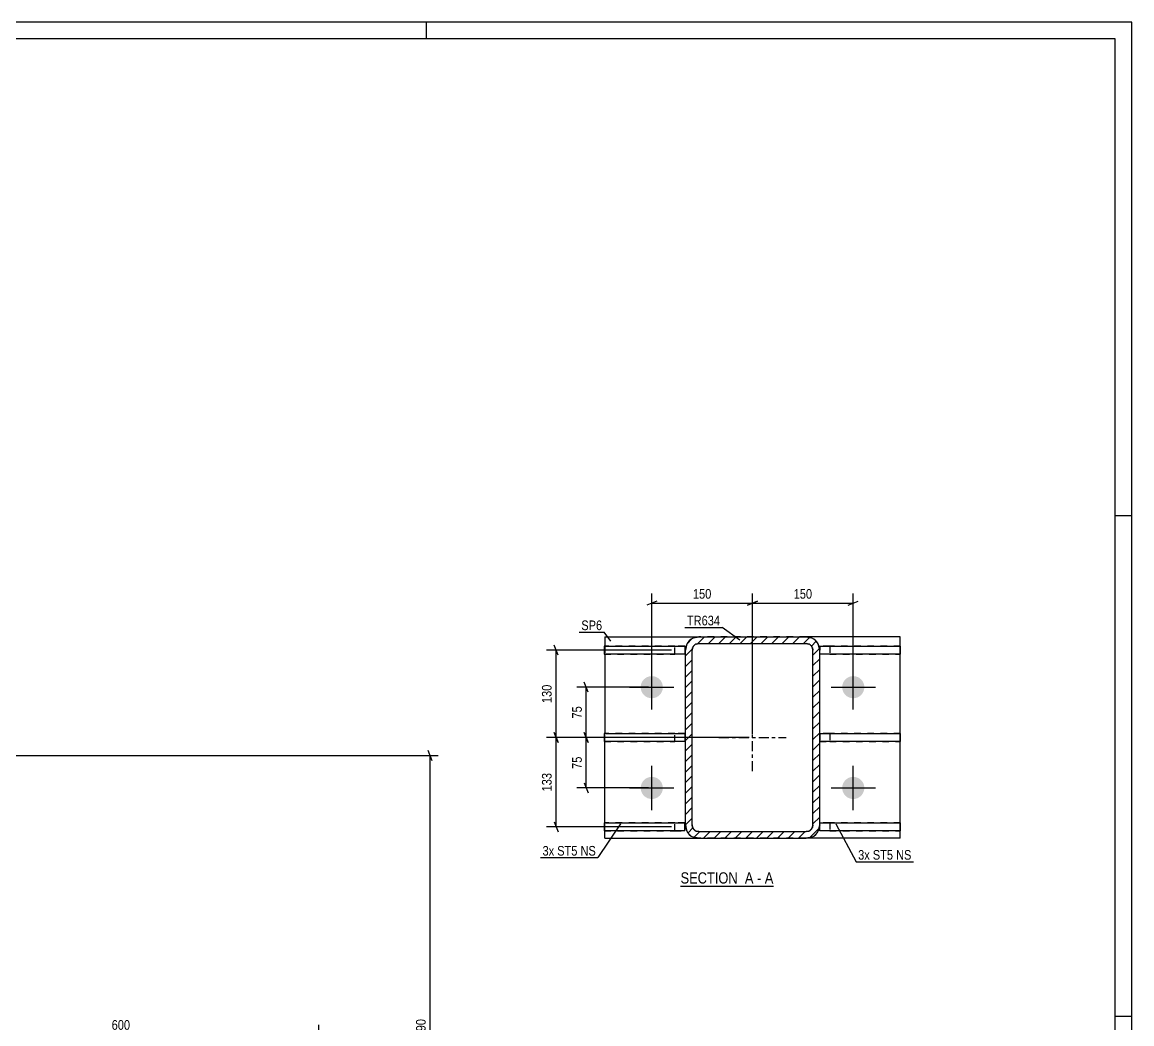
# Model space of a CAD drawing. Header units: millimetres. Extents: x 0 to 841, y 0 to 594.
# Drawn here: x 510.6 to 841, y 295.8 to 594 of the extents above; entities that cross this region are included whole.
import ezdxf

# ---------------------------------------------------------------- set-up
doc = ezdxf.new("R2010")
doc.units = ezdxf.units.MM
doc.linetypes.add('DXK_LINE_DOT2', pattern=[3.9198, 1.9599, -1.9599])
doc.linetypes.add('DXK_LINE_DOT3', pattern=[5.9187, 2.979, -0.9799, 0.9799, -0.9799])
doc.styles.add('Arial Narrow', font='ARIALN.TTF', dxfattribs={"height": 0.2})

# ---------------------------------------------------------------- blocks, each defined once
blk = doc.blocks.new('Unknown-122567523-1134')
at = {"color": 5, "linetype": 'Continuous'}
for p, q in [((841, 594), (0, 594)), ((631, 589), (631, 594)), ((841, 0), (841, 594)), ((836, 589), (5, 589)), ((836, 5), (836, 589)), ((841, 447), (836, 447)), ((841, 298), (836, 298))]:
    blk.add_line(p, q, dxfattribs=at)
blk = doc.blocks.new('Unknown-122567523-12 - 2936')
at = {"color": 6, "linetype": 'Continuous'}
blk.add_line((706.62, 336.81), (734.27, 336.81), dxfattribs=at)
at = {"color": 0, "linetype": 'Continuous'}
blk.add_wipeout([(724.73, 337.56), (724.73, 341.06), (706.62, 341.06), (706.62, 337.56)], dxfattribs=at)
at = {"color": 7, "linetype": 'Continuous', "style": 'Arial Narrow'}
blk.add_text('SECTION ', height=3.34, dxfattribs=at).set_placement((706.62, 337.56))
at = {"color": 0, "linetype": 'Continuous'}
blk.add_wipeout([(728.33, 337.56), (728.33, 341.06), (725.78, 341.06), (725.78, 337.56)], dxfattribs=at)
blk.add_wipeout([(730.66, 337.56), (730.66, 341.06), (729.38, 341.06), (729.38, 337.56)], dxfattribs=at)
at = {"color": 7, "linetype": 'Continuous', "style": 'Arial Narrow'}
blk.add_text('A', height=3.34, dxfattribs=at).set_placement((725.78, 337.56))
at = {"color": 0, "linetype": 'Continuous'}
blk.add_wipeout([(734.27, 337.56), (734.27, 341.06), (731.71, 341.06), (731.71, 337.56)], dxfattribs=at)
at = {"color": 7, "linetype": 'Continuous', "style": 'Arial Narrow'}
for s, p in [('A', (731.71, 337.56)), ('-', (729.38, 337.56))]:
    blk.add_text(s, height=3.34, dxfattribs=at).set_placement(p)
blk = doc.blocks.new('Part-122567523-2973 - 2936')
at = {"color": 2, "linetype": 'Continuous'}
for p, q in [((748.05, 382.22), (772.05, 382.22)), ((772.05, 382.22), (772.05, 379.82)), ((772.05, 379.82), (748.05, 379.82))]:
    blk.add_line(p, q, dxfattribs=at)
at = {"color": 7, "linetype": 'DXK_LINE_DOT2'}
for p, q in [((751.05, 382.22), (748.05, 382.22)), ((748.05, 382.22), (748.05, 382.22)), ((748.05, 382.22), (748.05, 379.82)), ((772.05, 382.22), (751.05, 382.22)), ((751.05, 382.22), (751.05, 379.82)), ((748.05, 379.82), (751.05, 379.82)), ((751.05, 379.82), (772.05, 379.82))]:
    blk.add_line(p, q, dxfattribs=at)
blk = doc.blocks.new('Bolt-122567523-2941 - 2936')
at = {"linetype": 'Continuous'}
for points in [[(694.75, 396.02, -1), (701.35, 396.02, -1)], [(754.75, 396.02, -1), (761.35, 396.02, -1)], [(694.75, 366.02, -1), (701.35, 366.02, -1)], [(754.75, 366.02, -1), (761.35, 366.02, -1)]]:
    blk.add_hatch(color=1, dxfattribs=at).paths.add_polyline_path(points)
at = {"color": 1, "linetype": 'Continuous'}
for p, q in [((698.05, 389.42), (698.05, 402.62)), ((758.05, 389.42), (758.05, 402.62)), ((691.45, 396.02), (704.65, 396.02)), ((751.45, 396.02), (764.65, 396.02)), ((698.05, 359.42), (698.05, 372.62)), ((758.05, 359.42), (758.05, 372.62)), ((691.45, 366.02), (704.65, 366.02)), ((751.45, 366.02), (764.65, 366.02))]:
    blk.add_line(p, q, dxfattribs=at)
blk = doc.blocks.new('Part-122567523-2978 - 2936')
at = {"color": 2, "linetype": 'Continuous'}
for p, q in [((683.89, 355.65), (707.89, 355.65)), ((683.89, 355.65), (683.89, 353.25)), ((707.89, 355.65), (707.89, 355.65)), ((707.89, 353.25), (707.89, 355.65)), ((707.89, 353.25), (683.89, 353.25))]:
    blk.add_line(p, q, dxfattribs=at)
at = {"color": 7, "linetype": 'DXK_LINE_DOT2'}
for p, q in [((704.89, 355.65), (683.89, 355.65)), ((704.89, 353.25), (704.89, 355.65)), ((707.89, 355.65), (704.89, 355.65)), ((683.89, 353.25), (704.89, 353.25)), ((704.89, 353.25), (707.89, 353.25)), ((707.89, 353.25), (707.89, 353.25))]:
    blk.add_line(p, q, dxfattribs=at)
blk = doc.blocks.new('Part-122567523-2968 - 2936')
at = {"color": 2, "linetype": 'Continuous'}
for p, q in [((748.05, 408.25), (748.05, 408.25)), ((748.05, 408.25), (772.05, 408.25)), ((748.05, 408.25), (748.05, 407.02)), ((772.05, 408.25), (772.05, 405.85)), ((772.05, 405.85), (748.05, 405.85))]:
    blk.add_line(p, q, dxfattribs=at)
at = {"color": 7, "linetype": 'DXK_LINE_DOT2'}
for p, q in [((751.05, 408.25), (748.05, 408.25)), ((748.05, 405.85), (748.05, 407.02)), ((772.05, 408.25), (751.05, 408.25)), ((751.05, 408.25), (751.05, 405.85)), ((751.05, 405.85), (748.05, 405.85)), ((751.05, 405.85), (772.05, 405.85))]:
    blk.add_line(p, q, dxfattribs=at)
blk = doc.blocks.new('Part-122567523-2948 - 2936')
at = {"linetype": 'Continuous'}
h = blk.add_hatch(dxfattribs=at)
h.set_pattern_fill('', scale=0.7, style=0, pattern_type=0)
h.set_pattern_definition([(45, (708.0479, 355.0169), (-1.571545, 1.571545), [])])
h.paths.add_polyline_path([(708.05, 407.02), (708.05, 355.02), (708.35, 353.49), (709.22, 352.19), (710.52, 351.32), (712.05, 351.02), (744.05, 351.02), (745.58, 351.32), (746.88, 352.19), (747.74, 353.49), (748.05, 355.02), (748.05, 407.02), (747.74, 408.55), (746.88, 409.85), (745.58, 410.71), (744.05, 411.02), (712.05, 411.02), (710.52, 410.71), (709.22, 409.85), (708.35, 408.55)])
h.paths.add_polyline_path([(710.63, 408.43), (711.28, 408.86), (712.05, 409.02), (744.05, 409.02), (744.81, 408.86), (745.46, 408.43), (745.9, 407.78), (746.05, 407.02), (746.05, 355.02), (745.9, 354.25), (745.46, 353.6), (744.81, 353.17), (744.05, 353.02), (712.05, 353.02), (711.28, 353.17), (710.63, 353.6), (710.2, 354.25), (710.05, 355.02), (710.05, 407.02), (710.2, 407.78)])
at = {"color": 7, "linetype": 'DXK_LINE_DOT2'}
for p, q in [((710.52, 410.71), (712.05, 411.02)), ((712.05, 411.02), (744.05, 411.02)), ((744.05, 411.02), (745.58, 410.71)), ((708.05, 407.02), (708.35, 408.55)), ((708.05, 355.02), (708.05, 407.02)), ((710.2, 407.78), (710.05, 407.02)), ((710.05, 355.02), (710.05, 407.02)), ((712.05, 409.02), (711.28, 408.86)), ((712.05, 409.02), (744.05, 409.02)), ((744.81, 408.86), (744.05, 409.02)), ((746.05, 407.02), (745.9, 407.78)), ((746.05, 355.02), (746.05, 407.02)), ((747.74, 408.55), (748.05, 407.02)), ((748.05, 355.02), (748.05, 407.02)), ((708.35, 353.49), (708.05, 355.02)), ((710.05, 355.02), (710.2, 354.25)), ((745.9, 354.25), (746.05, 355.02)), ((748.05, 355.02), (747.74, 353.49)), ((712.05, 351.02), (710.52, 351.32)), ((711.28, 353.17), (712.05, 353.02)), ((712.05, 353.02), (744.05, 353.02)), ((712.05, 351.02), (744.05, 351.02)), ((744.05, 353.02), (744.81, 353.17)), ((745.58, 351.32), (744.05, 351.02))]:
    blk.add_line(p, q, dxfattribs=at)
at = {"color": 2, "linetype": 'Continuous'}
for p, q in [((712.05, 411.02), (710.52, 410.71)), ((712.05, 411.02), (744.05, 411.02)), ((745.58, 410.71), (744.05, 411.02)), ((708.35, 408.55), (708.05, 407.02)), ((708.05, 355.02), (708.05, 407.02)), ((710.05, 407.02), (710.2, 407.78)), ((710.05, 355.02), (710.05, 407.02)), ((711.28, 408.86), (712.05, 409.02)), ((712.05, 409.02), (744.05, 409.02)), ((744.05, 409.02), (744.81, 408.86)), ((745.9, 407.78), (746.05, 407.02)), ((746.05, 355.02), (746.05, 407.02)), ((748.05, 407.02), (747.74, 408.55)), ((748.05, 355.02), (748.05, 407.02)), ((708.05, 355.02), (708.35, 353.49)), ((710.2, 354.25), (710.05, 355.02)), ((746.05, 355.02), (745.9, 354.25)), ((747.74, 353.49), (748.05, 355.02)), ((710.52, 351.32), (712.05, 351.02)), ((712.05, 353.02), (711.28, 353.17)), ((712.05, 353.02), (744.05, 353.02)), ((712.05, 351.02), (744.05, 351.02)), ((744.81, 353.17), (744.05, 353.02)), ((744.05, 351.02), (745.58, 351.32))]:
    blk.add_line(p, q, dxfattribs=at)
at = {"color": 7, "linetype": 'DXK_LINE_DOT3'}
for p, q in [((728.05, 371.02), (728.05, 391.02)), ((718.05, 381.02), (738.05, 381.02))]:
    blk.add_line(p, q, dxfattribs=at)
at = {"color": 7, "linetype": 'DXK_LINE_DOT2'}
for centre, radius, start, end in [((712.05, 407.02), 4, 112.5, 157.5), ((744.05, 407.02), 4, 22.5, 67.5), ((712.05, 407.02), 2, 112.5, 157.5), ((744.05, 407.02), 2, 22.5, 67.5), ((712.05, 355.02), 2, 202.5, 247.5), ((744.05, 355.02), 2, 292.5, 337.5), ((712.05, 355.02), 4, 202.5, 247.5), ((744.05, 355.02), 4, 292.5, 337.5)]:
    blk.add_arc(centre, radius, start, end, dxfattribs=at)
at = {"color": 2, "linetype": 'Continuous'}
for centre, radius, start, end in [((712.05, 407.02), 4, 112.5, 157.5), ((744.05, 407.02), 4, 22.5, 67.5), ((712.05, 407.02), 2, 112.5, 157.5), ((744.05, 407.02), 2, 22.5, 67.5), ((712.05, 355.02), 2, 202.5, 247.5), ((744.05, 355.02), 2, 292.5, 337.5), ((712.05, 355.02), 4, 202.5, 247.5), ((744.05, 355.02), 4, 292.5, 337.5)]:
    blk.add_arc(centre, radius, start, end, dxfattribs=at)
blk = doc.blocks.new('Part-122567523-2963 - 2936')
at = {"color": 2, "linetype": 'Continuous'}
for p, q in [((748.05, 355.65), (772.05, 355.65)), ((748.05, 353.25), (748.05, 355.02)), ((772.05, 355.65), (772.05, 353.25)), ((772.05, 353.25), (748.05, 353.25))]:
    blk.add_line(p, q, dxfattribs=at)
at = {"color": 7, "linetype": 'DXK_LINE_DOT2'}
for p, q in [((751.05, 355.65), (748.05, 355.65)), ((748.05, 355.65), (748.05, 355.65)), ((748.05, 355.02), (748.05, 355.65)), ((772.05, 355.65), (751.05, 355.65)), ((751.05, 355.65), (751.05, 353.25)), ((751.05, 353.25), (748.05, 353.25)), ((751.05, 353.25), (772.05, 353.25))]:
    blk.add_line(p, q, dxfattribs=at)
blk = doc.blocks.new('Part-122567523-2983 - 2936')
at = {"color": 2, "linetype": 'Continuous'}
for p, q in [((683.89, 408.25), (707.89, 408.25)), ((683.89, 408.25), (683.89, 405.85)), ((707.89, 408.25), (707.89, 408.25)), ((707.89, 408.25), (707.89, 405.85)), ((707.89, 405.85), (683.89, 405.85))]:
    blk.add_line(p, q, dxfattribs=at)
at = {"color": 7, "linetype": 'DXK_LINE_DOT2'}
for p, q in [((704.89, 408.25), (683.89, 408.25)), ((704.89, 405.85), (704.89, 408.25)), ((707.89, 408.25), (704.89, 408.25)), ((683.89, 405.85), (704.89, 405.85)), ((707.89, 405.85), (704.89, 405.85))]:
    blk.add_line(p, q, dxfattribs=at)
blk = doc.blocks.new('Part-122567523-2988 - 2936')
at = {"color": 2, "linetype": 'Continuous'}
for p, q in [((683.89, 382.22), (707.89, 382.22)), ((683.89, 382.22), (683.89, 379.82)), ((707.89, 382.22), (707.89, 382.22)), ((707.89, 382.22), (707.89, 379.82)), ((707.89, 379.82), (683.89, 379.82))]:
    blk.add_line(p, q, dxfattribs=at)
at = {"color": 7, "linetype": 'DXK_LINE_DOT2'}
for p, q in [((704.89, 382.22), (683.89, 382.22)), ((704.89, 379.82), (704.89, 382.22)), ((707.89, 382.22), (704.89, 382.22)), ((683.89, 379.82), (704.89, 379.82)), ((707.89, 379.82), (704.89, 379.82))]:
    blk.add_line(p, q, dxfattribs=at)
blk = doc.blocks.new('Part-122567523-3011 - 2936')
at = {"color": 2, "linetype": 'Continuous'}
for p, q in [((684.05, 411.02), (684.05, 408.25)), ((684.05, 411.02), (712.05, 411.02)), ((772.05, 411.02), (744.05, 411.02)), ((772.05, 351.02), (772.05, 411.02)), ((684.05, 405.85), (684.05, 382.22)), ((684.05, 355.65), (684.05, 379.82)), ((684.05, 351.02), (684.05, 353.25)), ((684.05, 351.02), (712.05, 351.02)), ((772.05, 351.02), (744.05, 351.02))]:
    blk.add_line(p, q, dxfattribs=at)
at = {"color": 7, "linetype": 'DXK_LINE_DOT2'}
for p, q in [((744.05, 411.02), (712.05, 411.02)), ((684.05, 408.25), (684.05, 405.85)), ((684.05, 379.82), (684.05, 382.22)), ((684.05, 353.25), (684.05, 355.65)), ((744.05, 351.02), (712.05, 351.02))]:
    blk.add_line(p, q, dxfattribs=at)
blk = doc.blocks.new('StraightDimension-122567523-1555 - 1371')
at = {"color": 7, "linetype": 'Continuous'}
for p, q in [((481, 344.63), (481, 290.28)), ((598.91, 242.53), (598.91, 295.53)), ((482.5, 293.28), (479.5, 292.08)), ((481, 292.68), (598.91, 292.68)), ((597.41, 292.08), (600.41, 293.28))]:
    blk.add_line(p, q, dxfattribs=at)
at = {"color": 0}
blk.add_wipeout([(543.3, 293.43), (543.3, 297.63), (536.61, 297.63), (536.61, 293.43)], dxfattribs=at)
at = {"color": 3, "style": 'Arial Narrow'}
blk.add_text('600', height=2.863, dxfattribs=at).set_placement((537.21, 294.03))
blk = doc.blocks.new('StraightDimension-122567523-1562 - 1371')
at = {"color": 7, "linetype": 'Continuous'}
for p, q in [((632.66, 374.13), (631.46, 377.13)), ((482, 375.63), (634.46, 375.63)), ((632.06, 211.53), (632.06, 375.63)), ((599.91, 211.53), (634.46, 211.53)), ((631.46, 213.03), (632.66, 210.03))]:
    blk.add_line(p, q, dxfattribs=at)
at = {"color": 0}
blk.add_wipeout([(631.31, 297.83), (627.11, 297.83), (627.11, 289.32), (631.31, 289.32)], dxfattribs=at)
at = {"color": 3, "style": 'Arial Narrow'}
blk.add_text('3190', height=2.863, rotation=90.0002, dxfattribs=at).set_placement((630.71, 289.92))
blk = doc.blocks.new('StraightDimension-122567523-3032 - 2936')
at = {"color": 7, "linetype": 'Continuous'}
for p, q in [((727.05, 381.02), (675.7, 381.02)), ((679.15, 379.52), (677.95, 382.52)), ((678.55, 366.02), (678.55, 381.02)), ((677.95, 367.52), (679.15, 364.52)), ((697.05, 366.02), (675.7, 366.02))]:
    blk.add_line(p, q, dxfattribs=at)
at = {"color": 0}
blk.add_wipeout([(677.8, 375.94), (673.6, 375.94), (673.6, 371.09), (677.8, 371.09)], dxfattribs=at)
at = {"color": 3, "style": 'Arial Narrow'}
blk.add_text('75', height=2.863, rotation=90.0002, dxfattribs=at).set_placement((677.2, 371.69))
blk = doc.blocks.new('StraightDimension-122567523-3040 - 2936')
at = {"color": 7, "linetype": 'Continuous'}
for p, q in [((679.15, 394.52), (677.95, 397.52)), ((697.05, 396.02), (675.7, 396.02)), ((678.55, 381.02), (678.55, 396.02)), ((727.05, 381.02), (675.7, 381.02)), ((677.95, 382.52), (679.15, 379.52))]:
    blk.add_line(p, q, dxfattribs=at)
at = {"color": 0}
blk.add_wipeout([(677.8, 390.95), (673.6, 390.95), (673.6, 386.09), (677.8, 386.09)], dxfattribs=at)
at = {"color": 3, "style": 'Arial Narrow'}
blk.add_text('75', height=2.863, rotation=90.0002, dxfattribs=at).set_placement((677.2, 386.69))
blk = doc.blocks.new('StraightDimension-122567523-3049 - 2936')
at = {"color": 7, "linetype": 'Continuous'}
for p, q in [((703.89, 407.05), (666.71, 407.05)), ((670.16, 405.55), (668.96, 408.55)), ((669.56, 381.02), (669.56, 407.05)), ((727.05, 381.02), (666.71, 381.02)), ((668.96, 382.52), (670.16, 379.52))]:
    blk.add_line(p, q, dxfattribs=at)
at = {"color": 0}
blk.add_wipeout([(668.81, 397.38), (664.61, 397.38), (664.61, 390.69), (668.81, 390.69)], dxfattribs=at)
at = {"color": 3, "style": 'Arial Narrow'}
blk.add_text('130', height=2.863, rotation=90.0002, dxfattribs=at).set_placement((668.21, 391.29))
blk = doc.blocks.new('StraightDimension-122567523-3057 - 2936')
at = {"color": 7, "linetype": 'Continuous'}
for p, q in [((727.05, 381.02), (666.71, 381.02)), ((670.16, 379.52), (668.96, 382.52)), ((669.56, 354.45), (669.56, 381.02)), ((703.89, 354.45), (666.71, 354.45)), ((668.96, 355.95), (670.16, 352.95))]:
    blk.add_line(p, q, dxfattribs=at)
at = {"color": 0}
blk.add_wipeout([(668.81, 371.08), (664.61, 371.08), (664.61, 364.39), (668.81, 364.39)], dxfattribs=at)
at = {"color": 3, "style": 'Arial Narrow'}
blk.add_text('133', height=2.863, rotation=90.0002, dxfattribs=at).set_placement((668.21, 364.99))
blk = doc.blocks.new('StraightDimension-122567523-5599 - 2936')
at = {"color": 7, "linetype": 'Continuous'}
for p, q in [((728.05, 382.02), (728.05, 423.87)), ((758.05, 397.02), (758.05, 423.87)), ((729.55, 421.62), (726.55, 420.42)), ((728.05, 421.02), (758.05, 421.02)), ((756.55, 420.42), (759.55, 421.62))]:
    blk.add_line(p, q, dxfattribs=at)
at = {"color": 0}
blk.add_wipeout([(746.39, 421.77), (746.39, 425.97), (739.71, 425.97), (739.71, 421.77)], dxfattribs=at)
at = {"color": 3, "style": 'Arial Narrow'}
blk.add_text('150', height=2.863, dxfattribs=at).set_placement((740.31, 422.37))
blk = doc.blocks.new('StraightDimension-122567523-5600 - 2936')
at = {"color": 7, "linetype": 'Continuous'}
for p, q in [((698.05, 397.02), (698.05, 423.87)), ((728.05, 382.02), (728.05, 423.87)), ((699.55, 421.62), (696.55, 420.42)), ((698.05, 421.02), (728.05, 421.02)), ((726.55, 420.42), (729.55, 421.62))]:
    blk.add_line(p, q, dxfattribs=at)
at = {"color": 0}
blk.add_wipeout([(716.39, 421.77), (716.39, 425.97), (709.71, 425.97), (709.71, 421.77)], dxfattribs=at)
at = {"color": 3, "style": 'Arial Narrow'}
blk.add_text('150', height=2.863, dxfattribs=at).set_placement((710.31, 422.37))
blk = doc.blocks.new('Mark-122567523-2944 - 2936')
at = {"color": 0}
blk.add_wipeout([(718.39, 414.42), (718.39, 417.42), (708.52, 417.42), (708.52, 414.42)], dxfattribs=at)
blk.add_wipeout([(718.39, 414.42), (718.39, 417.42), (708.52, 417.42), (708.52, 414.42)], dxfattribs=at)
at = {"color": 30, "linetype": 'Continuous'}
for p in [(707.92, 413.82), (724.3, 410.05)]:
    blk.add_line(p, (718.99, 413.82), dxfattribs=at)
at = {"color": 3, "style": 'Arial Narrow'}
blk.add_text('TR634', height=2.863, dxfattribs=at).set_placement((708.52, 414.42))
blk = doc.blocks.new('MarkSet-122567523-3094 - 2936')
at = {"color": 0}
blk.add_wipeout([(762.97, 344.66), (762.97, 347.66), (759.5, 347.66), (759.5, 344.66)], dxfattribs=at)
blk.add_wipeout([(762.97, 344.66), (762.97, 347.66), (759.5, 347.66), (759.5, 344.66)], dxfattribs=at)
at = {"color": 30, "linetype": 'Continuous'}
blk.add_line((752.91, 355.38), (758.9, 344.06), dxfattribs=at)
at = {"color": 0}
blk.add_wipeout([(769.9, 344.66), (769.9, 347.66), (763.87, 347.66), (763.87, 344.66)], dxfattribs=at)
blk.add_wipeout([(769.9, 344.66), (769.9, 347.66), (763.87, 347.66), (763.87, 344.66)], dxfattribs=at)
at = {"color": 3, "style": 'Arial Narrow'}
blk.add_text('3x', height=2.863, dxfattribs=at).set_placement((759.5, 344.66))
at = {"color": 0}
blk.add_wipeout([(775.36, 344.66), (775.36, 347.66), (770.8, 347.66), (770.8, 344.66)], dxfattribs=at)
blk.add_wipeout([(775.36, 344.66), (775.36, 347.66), (770.8, 347.66), (770.8, 344.66)], dxfattribs=at)
at = {"color": 30, "linetype": 'Continuous'}
blk.add_line((758.9, 344.06), (775.96, 344.06), dxfattribs=at)
at = {"color": 3, "style": 'Arial Narrow'}
for s, p in [('ST5', (763.87, 344.66)), ('NS', (770.8, 344.66))]:
    blk.add_text(s, height=2.863, dxfattribs=at).set_placement(p)
blk = doc.blocks.new('Mark-122567523-3007 - 2936')
at = {"color": 0}
blk.add_wipeout([(683.27, 413.01), (683.27, 416.01), (677.06, 416.01), (677.06, 413.01)], dxfattribs=at)
blk.add_wipeout([(683.27, 413.01), (683.27, 416.01), (677.06, 416.01), (677.06, 413.01)], dxfattribs=at)
at = {"color": 30, "linetype": 'Continuous'}
for p in [(676.46, 412.41), (685.86, 409.75)]:
    blk.add_line(p, (683.87, 412.41), dxfattribs=at)
at = {"color": 3, "style": 'Arial Narrow'}
blk.add_text('SP6', height=2.863, dxfattribs=at).set_placement((677.06, 413.01))
blk = doc.blocks.new('MarkSet-122567523-3087 - 2936')
at = {"color": 0}
blk.add_wipeout([(668.99, 345.88), (668.99, 348.88), (665.52, 348.88), (665.52, 345.88)], dxfattribs=at)
blk.add_wipeout([(668.99, 345.88), (668.99, 348.88), (665.52, 348.88), (665.52, 345.88)], dxfattribs=at)
blk.add_wipeout([(675.92, 345.88), (675.92, 348.88), (669.89, 348.88), (669.89, 345.88)], dxfattribs=at)
blk.add_wipeout([(675.92, 345.88), (675.92, 348.88), (669.89, 348.88), (669.89, 345.88)], dxfattribs=at)
at = {"color": 3, "style": 'Arial Narrow'}
blk.add_text('3x', height=2.863, dxfattribs=at).set_placement((665.52, 345.88))
at = {"color": 0}
blk.add_wipeout([(681.38, 345.88), (681.38, 348.88), (676.82, 348.88), (676.82, 345.88)], dxfattribs=at)
blk.add_wipeout([(681.38, 345.88), (681.38, 348.88), (676.82, 348.88), (676.82, 345.88)], dxfattribs=at)
at = {"color": 30, "linetype": 'Continuous'}
for p in [(688.75, 355.38), (664.92, 345.28)]:
    blk.add_line(p, (681.98, 345.28), dxfattribs=at)
at = {"color": 3, "style": 'Arial Narrow'}
for s, p in [('ST5', (669.89, 345.88)), ('NS', (676.82, 345.88))]:
    blk.add_text(s, height=2.863, dxfattribs=at).set_placement(p)

msp = doc.modelspace()

# ---------------------------------------------------------------- block references
for name in ['Unknown-122567523-1134', 'Part-122567523-3011 - 2936', 'Part-122567523-2948 - 2936', 'Part-122567523-2983 - 2936', 'Part-122567523-2968 - 2936', 'Bolt-122567523-2941 - 2936', 'Part-122567523-2988 - 2936', 'Part-122567523-2973 - 2936', 'Part-122567523-2978 - 2936', 'Part-122567523-2963 - 2936']:
    msp.add_blockref(name, (0, 0))

# ---------------------------------------------------------------- next in the draw order: block references
for name in ['StraightDimension-122567523-3032 - 2936', 'MarkSet-122567523-3094 - 2936', 'StraightDimension-122567523-1555 - 1371', 'Unknown-122567523-12 - 2936']:
    msp.add_blockref(name, (0, 0))

# ---------------------------------------------------------------- next in the draw order: block references
for name in ['StraightDimension-122567523-3040 - 2936', 'StraightDimension-122567523-1562 - 1371']:
    msp.add_blockref(name, (0, 0))

# ---------------------------------------------------------------- next in the draw order: block references
msp.add_blockref('StraightDimension-122567523-3049 - 2936', (0, 0))

# ---------------------------------------------------------------- next in the draw order: block references
for name in ['Mark-122567523-3007 - 2936', 'StraightDimension-122567523-3057 - 2936']:
    msp.add_blockref(name, (0, 0))

# ---------------------------------------------------------------- next in the draw order: block references
for name in ['StraightDimension-122567523-5599 - 2936', 'MarkSet-122567523-3087 - 2936']:
    msp.add_blockref(name, (0, 0))

# ---------------------------------------------------------------- next in the draw order: block references
msp.add_blockref('StraightDimension-122567523-5600 - 2936', (0, 0))

# ---------------------------------------------------------------- next in the draw order: block references
msp.add_blockref('Mark-122567523-2944 - 2936', (0, 0))

doc.saveas('drawing.dxf')
